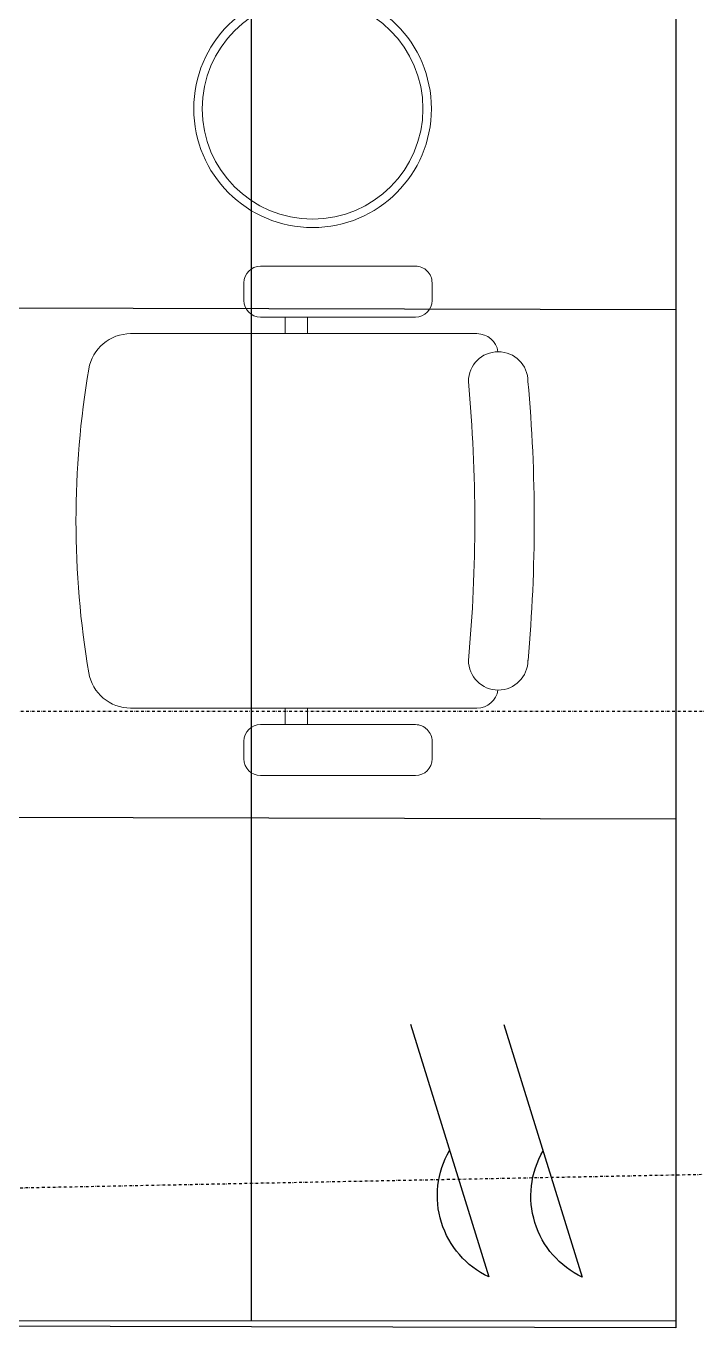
# Model space of a CAD drawing. Extents: x -560814 to 57327, y -29287 to 19916.
# Drawn here: x 32210 to 33001, y -12838 to -11304 of the extents above; entities that cross this region are included whole.
import ezdxf

# ---------------------------------------------------------------- set-up
doc = ezdxf.new("R2010")
doc.units = 0
doc.header["$LTSCALE"] = 0.25
doc.linetypes.add('DASHDOT', pattern=[25.4, 12.7, -6.35, 0, -6.35])
for name, color, linetype in [('0 @ 50', 7, 'Continuous'), ('01-First Floor$0$FALSE CEILING', 251, 'Continuous'), ('01-First Floor$0$X-WHITE glass', 255, 'Continuous'), ('T-WIRE', 140, 'Continuous')]:
    doc.layers.add(name, color=color, linetype=linetype)
for name, color, linetype, lineweight in [('01-First Floor$0$LOADING', 253, 'Continuous', 5), ('01-First Floor$0$NEW Wall', 166, 'Continuous', 5), ('01-First Floor$0$Walls', 251, 'Continuous', 5), ('E-LITE-CLNG-CNDT', 6, 'DASHDOT', 35), ('T-DATA-CLNG-COND', 51, 'DASHDOT', 25)]:
    doc.layers.add(name, color=color, linetype=linetype, lineweight=lineweight)

# ---------------------------------------------------------------- blocks, each defined once
blk = doc.blocks.new('01-First Floor$0$WM00001-P')
at = {"layer": '01-First Floor$0$LOADING'}
for radius in [0.14, 0.13]:
    blk.add_circle((0, 0), radius, dxfattribs=at)
blk = doc.blocks.new('*X241')
at = {"color": 0}
for p, q in [((5, 3), (5, 3)), ((5, 3), (5, 3)), ((5, 3), (5, 3)), ((5, 3), (5, 3)), ((5, 3), (5, 3)), ((5, 3), (5, 3)), ((5, 3), (5, 3)), ((5, 3), (5, 3)), ((5, 3), (5, 3)), ((5, 3), (5, 3)), ((5, 3), (5, 3)), ((5, 3), (5, 3)), ((5, 3), (5, 3)), ((5, 3), (5, 3)), ((5, 3), (5, 3)), ((5, 3), (5, 3)), ((5, 3), (5, 3)), ((5, 3), (5, 3)), ((5, 3), (5, 3)), ((5, 3), (5, 3)), ((5, 3), (5, 3)), ((5, 3), (5, 3)), ((5, 3), (5, 3)), ((5, 3), (5, 3)), ((5, 3), (5, 3)), ((5, 3), (5, 3)), ((5, 3), (5, 3)), ((5, 3), (5, 3)), ((5, 3), (5, 3)), ((5, 3), (5, 3)), ((5, 3), (5, 3)), ((5, 3), (5, 3)), ((5, 3), (5, 3)), ((5, 3), (5, 3)), ((5, 3), (5, 3)), ((5, 3), (5, 3)), ((5, 3), (5, 3)), ((5, 3), (5, 3)), ((5, 3), (5, 3)), ((5, 3), (5, 3)), ((5, 3), (5, 3)), ((5, 3), (5, 3)), ((5, 3), (5, 3)), ((5, 3), (5, 3)), ((5, 3), (5, 3)), ((5, 3), (5, 3)), ((5, 3), (5, 3)), ((5, 3), (5, 3)), ((5, 3), (5, 3)), ((5, 3), (5, 3)), ((5, 3), (5, 3)), ((5, 3), (5, 3)), ((5, 3), (5, 3)), ((5, 3), (5, 3)), ((5, 3), (5, 3)), ((5, 3), (5, 3)), ((5, 3), (5, 3)), ((5, 3), (5, 3)), ((5, 3), (5, 3)), ((5, 3), (5, 3)), ((5, 3), (5, 3)), ((5, 3), (5, 3)), ((5, 3), (5, 3)), ((5, 3), (5, 3)), ((5, 3), (5, 3)), ((5, 3), (5, 3)), ((6, 3), (5, 3)), ((5, 3), (5, 3)), ((6, 3), (5, 3)), ((5, 3), (5, 3)), ((6, 3), (5, 3)), ((5, 3), (5, 3)), ((6, 3), (5, 3)), ((5, 3), (5, 3)), ((5, 3), (5, 3)), ((5, 3), (5, 3)), ((5, 3), (5, 3)), ((5, 3), (5, 3)), ((5, 3), (5, 3)), ((5, 3), (5, 3)), ((5, 3), (5, 3)), ((5, 3), (5, 3)), ((5, 3), (5, 3)), ((5, 3), (5, 3)), ((5, 3), (5, 3)), ((5, 3), (5, 3)), ((5, 3), (5, 3)), ((5, 3), (5, 3)), ((5, 3), (5, 3)), ((5, 3), (5, 3)), ((5, 3), (5, 3)), ((5, 3), (5, 3)), ((5, 3), (5, 3)), ((5, 3), (5, 3)), ((5, 3), (5, 3)), ((5, 3), (5, 3)), ((6, 3), (6, 3)), ((6, 3), (6, 3)), ((6, 3), (6, 3)), ((6, 3), (6, 3)), ((6, 3), (6, 3)), ((6, 3), (6, 3)), ((6, 3), (6, 3)), ((6, 3), (6, 3)), ((6, 3), (6, 3)), ((6, 3), (6, 3)), ((6, 3), (6, 3)), ((6, 3), (6, 3)), ((6, 3), (6, 3)), ((6, 3), (6, 3)), ((6, 3), (6, 3)), ((6, 3), (6, 3)), ((6, 3), (6, 3)), ((6, 3), (6, 3)), ((6, 3), (6, 3)), ((6, 3), (6, 3)), ((6, 3), (6, 3)), ((6, 3), (6, 3)), ((6, 3), (6, 3)), ((6, 3), (6, 3)), ((6, 3), (6, 3)), ((6, 3), (6, 3)), ((6, 3), (6, 3)), ((6, 3), (6, 3)), ((6, 3), (6, 3)), ((6, 3), (6, 3)), ((6, 3), (6, 3)), ((6, 3), (6, 3)), ((6, 3), (6, 3)), ((6, 3), (6, 3)), ((6, 3), (6, 3)), ((6, 3), (6, 3)), ((6, 3), (6, 3)), ((6, 3), (6, 3)), ((6, 3), (6, 3)), ((6, 3), (6, 3)), ((6, 3), (6, 3)), ((6, 3), (6, 3)), ((6, 3), (6, 3)), ((6, 3), (6, 3)), ((6, 3), (6, 3)), ((6, 3), (6, 3)), ((6, 3), (6, 3)), ((6, 3), (6, 3)), ((6, 3), (6, 3)), ((6, 3), (6, 3)), ((6, 3), (6, 3)), ((6, 3), (6, 3)), ((6, 3), (6, 3)), ((6, 3), (6, 3)), ((6, 3), (6, 3)), ((6, 3), (6, 3)), ((6, 3), (6, 3)), ((6, 3), (6, 3)), ((6, 3), (6, 3)), ((6, 3), (6, 3)), ((6, 3), (6, 3)), ((6, 3), (6, 3)), ((6, 3), (6, 3)), ((6, 3), (6, 3)), ((6, 3), (6, 3)), ((6, 3), (6, 3)), ((6, 3), (6, 3)), ((6, 3), (6, 3)), ((6, 3), (6, 3)), ((6, 3), (6, 3)), ((6, 3), (6, 3)), ((6, 3), (6, 3)), ((6, 3), (6, 3)), ((6, 3), (6, 3)), ((6, 3), (6, 3)), ((6, 3), (6, 3)), ((6, 3), (6, 3)), ((6, 3), (6, 3)), ((6, 3), (6, 3)), ((6, 3), (6, 3)), ((6, 3), (6, 3)), ((6, 3), (6, 3)), ((6, 3), (6, 3)), ((6, 3), (6, 3)), ((6, 3), (6, 3)), ((6, 3), (6, 3)), ((6, 3), (6, 3)), ((6, 3), (6, 3)), ((6, 3), (6, 3)), ((6, 3), (6, 3)), ((6, 3), (6, 3)), ((6, 3), (6, 3)), ((6, 3), (6, 3)), ((6, 3), (6, 3)), ((6, 3), (6, 3)), ((6, 3), (6, 3)), ((6, 3), (6, 3)), ((6, 3), (6, 3)), ((6, 3), (6, 3)), ((6, 3), (6, 3)), ((6, 3), (6, 3)), ((6, 3), (6, 3)), ((6, 3), (6, 3)), ((6, 3), (6, 3)), ((6, 3), (6, 3)), ((6, 3), (6, 3)), ((6, 3), (6, 3)), ((6, 3), (6, 3)), ((6, 3), (6, 3)), ((6, 3), (6, 3)), ((6, 3), (6, 3)), ((6, 3), (6, 3)), ((6, 3), (6, 3)), ((6, 3), (6, 3)), ((6, 3), (6, 3)), ((6, 3), (6, 3)), ((6, 3), (6, 3)), ((6, 3), (6, 3)), ((6, 3), (6, 3)), ((6, 3), (6, 3)), ((6, 3), (6, 3)), ((6, 3), (6, 3)), ((6, 3), (6, 3)), ((6, 3), (6, 3)), ((6, 3), (6, 3)), ((6, 3), (6, 3)), ((6, 3), (6, 3)), ((6, 3), (6, 3)), ((6, 3), (6, 3)), ((6, 3), (6, 3)), ((6, 3), (6, 3)), ((6, 3), (6, 3)), ((6, 3), (6, 3)), ((6, 3), (6, 3)), ((6, 3), (6, 3)), ((6, 3), (6, 3)), ((6, 3), (6, 3)), ((6, 3), (6, 3)), ((6, 3), (6, 3)), ((6, 3), (6, 3)), ((6, 3), (6, 3)), ((6, 3), (6, 3)), ((6, 3), (6, 3)), ((6, 3), (6, 3)), ((6, 3), (6, 3)), ((6, 3), (6, 3)), ((6, 3), (6, 3)), ((6, 3), (6, 3)), ((6, 3), (6, 3)), ((6, 3), (6, 3)), ((6, 3), (6, 3)), ((6, 3), (6, 3)), ((6, 3), (6, 3)), ((6, 3), (6, 3)), ((6, 3), (6, 3)), ((6, 3), (6, 3)), ((6, 3), (6, 3)), ((6, 3), (6, 3)), ((6, 3), (6, 3)), ((6, 3), (6, 3)), ((6, 3), (6, 3)), ((6, 3), (6, 3)), ((6, 3), (6, 3)), ((6, 3), (6, 3)), ((6, 3), (6, 3)), ((6, 3), (6, 3)), ((6, 3), (6, 3)), ((6, 3), (6, 3)), ((6, 3), (6, 3)), ((6, 3), (6, 3)), ((6, 3), (6, 3)), ((6, 3), (6, 3)), ((6, 3), (6, 3)), ((6, 3), (6, 3)), ((6, 3), (6, 3)), ((6, 3), (6, 3)), ((6, 3), (6, 3)), ((6, 3), (6, 3)), ((6, 3), (6, 3)), ((6, 3), (6, 3)), ((6, 3), (6, 3)), ((6, 3), (6, 3)), ((6, 3), (6, 3)), ((6, 3), (6, 3)), ((6, 3), (6, 3)), ((6, 3), (6, 3)), ((6, 3), (6, 3)), ((6, 3), (6, 3)), ((6, 3), (6, 3)), ((6, 3), (6, 3)), ((6, 3), (6, 3)), ((6, 3), (6, 3)), ((6, 3), (6, 3)), ((6, 3), (6, 3)), ((6, 3), (6, 3)), ((6, 3), (6, 3)), ((6, 3), (6, 3)), ((6, 3), (6, 3)), ((6, 3), (6, 3)), ((6, 3), (6, 3)), ((6, 3), (6, 3)), ((6, 3), (6, 3)), ((6, 3), (6, 3)), ((6, 3), (6, 3)), ((6, 3), (5, 3)), ((6, 3), (5, 3)), ((6, 3), (5, 3)), ((6, 3), (5, 3)), ((6, 3), (5, 3)), ((6, 3), (6, 3)), ((6, 3), (6, 3)), ((6, 3), (6, 3)), ((6, 3), (6, 3)), ((6, 3), (6, 3)), ((6, 3), (6, 3)), ((6, 3), (6, 3)), ((6, 3), (6, 3)), ((6, 3), (6, 3)), ((6, 3), (6, 3)), ((6, 3), (6, 3)), ((6, 3), (6, 3)), ((6, 3), (6, 3)), ((6, 3), (6, 3)), ((6, 3), (6, 3)), ((6, 3), (6, 3)), ((6, 3), (6, 3)), ((6, 3), (6, 3)), ((6, 3), (6, 3)), ((6, 3), (6, 3)), ((6, 3), (6, 3)), ((6, 3), (6, 3)), ((6, 3), (6, 3)), ((6, 3), (6, 3)), ((6, 3), (6, 3)), ((6, 3), (6, 3)), ((6, 3), (6, 3)), ((6, 3), (6, 3)), ((6, 3), (6, 3)), ((6, 3), (6, 3)), ((6, 3), (6, 3)), ((6, 3), (6, 3)), ((6, 3), (6, 3)), ((6, 3), (6, 3)), ((6, 3), (6, 3)), ((6, 3), (6, 3)), ((6, 3), (6, 3)), ((6, 3), (6, 3)), ((6, 3), (6, 3)), ((6, 3), (6, 3)), ((6, 3), (6, 3)), ((6, 3), (6, 3)), ((6, 3), (6, 3)), ((6, 3), (6, 3)), ((6, 3), (6, 3)), ((6, 3), (6, 3)), ((6, 3), (6, 3)), ((6, 3), (6, 3)), ((6, 3), (6, 3)), ((6, 3), (6, 3)), ((6, 3), (6, 3)), ((6, 3), (6, 3)), ((6, 3), (6, 3)), ((6, 3), (6, 3)), ((6, 3), (6, 3)), ((6, 3), (6, 3)), ((6, 3), (6, 3)), ((6, 3), (6, 3)), ((6, 3), (6, 3)), ((6, 3), (6, 3)), ((6, 3), (6, 3)), ((6, 3), (6, 3)), ((6, 3), (6, 3)), ((6, 3), (6, 3)), ((6, 3), (6, 3)), ((6, 3), (6, 3)), ((6, 3), (6, 3)), ((6, 3), (6, 3)), ((6, 3), (6, 3)), ((6, 3), (6, 3)), ((6, 3), (6, 3)), ((6, 3), (6, 3)), ((6, 3), (6, 3)), ((6, 3), (6, 3)), ((6, 3), (6, 3)), ((6, 3), (6, 3)), ((6, 3), (6, 3)), ((6, 3), (6, 3)), ((6, 3), (6, 3)), ((6, 3), (6, 3)), ((6, 3), (6, 3)), ((6, 3), (6, 3)), ((6, 3), (6, 3)), ((6, 3), (6, 3)), ((6, 3), (6, 3)), ((6, 3), (6, 3)), ((6, 3), (6, 3)), ((6, 3), (6, 3)), ((6, 3), (6, 3)), ((6, 3), (6, 3)), ((6, 3), (6, 3)), ((6, 3), (6, 3)), ((6, 3), (6, 3)), ((6, 3), (6, 3)), ((6, 3), (6, 3)), ((6, 3), (6, 3)), ((6, 3), (6, 3)), ((6, 3), (6, 3)), ((6, 3), (6, 3)), ((6, 3), (6, 3)), ((6, 3), (6, 3)), ((6, 3), (6, 3)), ((6, 3), (6, 3)), ((6, 3), (6, 3)), ((6, 3), (6, 3)), ((6, 3), (6, 3)), ((6, 3), (6, 3)), ((6, 3), (6, 3)), ((6, 3), (6, 3)), ((6, 3), (6, 3)), ((6, 3), (6, 3)), ((6, 3), (6, 3)), ((6, 3), (6, 3)), ((6, 3), (6, 3)), ((6, 3), (6, 3)), ((6, 3), (6, 3)), ((6, 3), (6, 3)), ((6, 3), (6, 3)), ((6, 3), (6, 3)), ((6, 3), (6, 3)), ((6, 3), (6, 3)), ((6, 3), (6, 3)), ((6, 3), (6, 3)), ((6, 3), (6, 3)), ((6, 3), (6, 3)), ((6, 3), (6, 3)), ((6, 3), (6, 3)), ((6, 3), (6, 3)), ((6, 3), (6, 3)), ((6, 3), (6, 3)), ((6, 3), (6, 3)), ((6, 3), (6, 3)), ((6, 3), (6, 3)), ((6, 3), (6, 3)), ((6, 3), (6, 3)), ((6, 3), (6, 3)), ((6, 3), (6, 3)), ((6, 3), (6, 3)), ((6, 3), (6, 3)), ((6, 3), (6, 3)), ((6, 3), (6, 3)), ((6, 3), (6, 3)), ((6, 3), (6, 3)), ((6, 3), (6, 3)), ((6, 3), (6, 3)), ((6, 3), (6, 3)), ((6, 3), (6, 3)), ((6, 3), (6, 3)), ((6, 3), (6, 3)), ((6, 3), (6, 3)), ((6, 3), (6, 3)), ((6, 3), (6, 3)), ((6, 3), (6, 3)), ((6, 3), (6, 3)), ((6, 3), (6, 3)), ((6, 3), (6, 3)), ((6, 3), (6, 3)), ((6, 3), (6, 3)), ((6, 3), (6, 3)), ((6, 3), (6, 3)), ((6, 3), (6, 3)), ((6, 3), (6, 3)), ((6, 3), (6, 3)), ((6, 3), (6, 3)), ((6, 3), (6, 3)), ((6, 3), (6, 3)), ((6, 3), (6, 3)), ((6, 3), (6, 3)), ((6, 3), (6, 3)), ((6, 3), (6, 3)), ((6, 3), (6, 3)), ((6, 3), (6, 3)), ((6, 3), (6, 3)), ((6, 3), (6, 3)), ((6, 3), (6, 3)), ((6, 3), (6, 3)), ((6, 3), (6, 3)), ((6, 3), (6, 3)), ((6, 3), (6, 3)), ((6, 3), (6, 3)), ((6, 3), (6, 3)), ((6, 3), (6, 3)), ((6, 3), (6, 3)), ((6, 3), (6, 3)), ((6, 3), (6, 3)), ((6, 3), (6, 3)), ((6, 3), (6, 3)), ((6, 3), (6, 3)), ((6, 3), (6, 3)), ((6, 3), (6, 3)), ((6, 3), (6, 3)), ((6, 3), (6, 3)), ((6, 3), (6, 3)), ((6, 3), (6, 3)), ((6, 3), (6, 3)), ((6, 3), (6, 3)), ((6, 3), (6, 3)), ((6, 3), (6, 3)), ((6, 3), (6, 3)), ((6, 3), (6, 3)), ((6, 3), (6, 3)), ((6, 3), (6, 3)), ((6, 3), (6, 3)), ((6, 3), (6, 3)), ((6, 3), (6, 3)), ((6, 3), (6, 3)), ((6, 3), (6, 3)), ((6, 3), (6, 3)), ((6, 3), (6, 3)), ((6, 3), (6, 3)), ((6, 3), (6, 3)), ((6, 3), (6, 3)), ((6, 3), (6, 3)), ((6, 3), (6, 3)), ((6, 3), (6, 3)), ((6, 3), (6, 3)), ((6, 3), (6, 3)), ((6, 3), (6, 3)), ((6, 3), (6, 3)), ((6, 3), (6, 3)), ((6, 3), (6, 3)), ((6, 3), (6, 3)), ((6, 3), (6, 3)), ((6, 3), (6, 3)), ((6, 3), (6, 3)), ((6, 3), (6, 3)), ((6, 3), (6, 3)), ((6, 3), (6, 3)), ((6, 3), (6, 3)), ((6, 3), (6, 3)), ((6, 3), (6, 3)), ((6, 3), (6, 3)), ((6, 3), (6, 3)), ((6, 3), (6, 3)), ((6, 3), (6, 3)), ((6, 3), (6, 3)), ((6, 3), (6, 3)), ((6, 3), (6, 3)), ((6, 3), (6, 3)), ((6, 3), (6, 3)), ((6, 3), (6, 3)), ((6, 3), (6, 3)), ((6, 3), (6, 3)), ((6, 3), (6, 3)), ((6, 3), (6, 3)), ((6, 3), (6, 3)), ((6, 3), (6, 3)), ((6, 3), (6, 3)), ((6, 3), (6, 3)), ((6, 3), (6, 3)), ((6, 3), (6, 3)), ((6, 3), (6, 3)), ((6, 3), (6, 3)), ((6, 3), (6, 3)), ((6, 3), (6, 3)), ((6, 3), (6, 3)), ((6, 3), (6, 3)), ((6, 3), (6, 3)), ((6, 3), (6, 3)), ((6, 3), (6, 3)), ((6, 3), (6, 3)), ((6, 3), (6, 3)), ((6, 3), (6, 3)), ((6, 3), (6, 3)), ((6, 3), (6, 3)), ((6, 3), (6, 3)), ((6, 3), (6, 3)), ((6, 3), (6, 3)), ((6, 3), (6, 3)), ((6, 3), (6, 3)), ((6, 3), (6, 3)), ((6, 3), (6, 3)), ((6, 3), (6, 3)), ((6, 3), (6, 3)), ((6, 3), (6, 3)), ((6, 3), (6, 3)), ((6, 3), (6, 3)), ((6, 3), (6, 3)), ((6, 3), (6, 3)), ((6, 3), (6, 3)), ((6, 3), (6, 3)), ((6, 3), (6, 3)), ((6, 3), (6, 3)), ((6, 3), (6, 3)), ((6, 3), (6, 3)), ((6, 3), (6, 3)), ((6, 3), (6, 3)), ((6, 3), (6, 3)), ((6, 3), (6, 3)), ((6, 3), (6, 3)), ((6, 3), (6, 3)), ((6, 3), (6, 3)), ((6, 3), (6, 3)), ((6, 3), (6, 3)), ((6, 3), (6, 3)), ((6, 3), (6, 3)), ((6, 3), (6, 3)), ((6, 3), (6, 3)), ((6, 3), (6, 3)), ((6, 3), (6, 3)), ((6, 3), (6, 3)), ((6, 3), (6, 3)), ((6, 3), (6, 3)), ((6, 3), (6, 3)), ((6, 3), (6, 3)), ((6, 3), (6, 3)), ((6, 3), (6, 3)), ((6, 3), (6, 3)), ((6, 3), (6, 3)), ((6, 3), (6, 3)), ((6, 3), (6, 3)), ((6, 3), (6, 3)), ((6, 3), (6, 3)), ((6, 3), (6, 3)), ((6, 3), (6, 3)), ((6, 3), (6, 3)), ((6, 3), (6, 3))]:
    blk.add_line(p, q, dxfattribs=at)
blk = doc.blocks.new('*X242')
at = {"color": 0}
for p, q in [((13, 1), (13, 1)), ((13, 1), (13, 1)), ((13, 1), (13, 1)), ((13, 1), (13, 1)), ((13, 1), (13, 1)), ((13, 1), (13, 1)), ((13, 1), (13, 1)), ((13, 1), (13, 1)), ((13, 1), (13, 1)), ((13, 1), (13, 1)), ((13, 1), (13, 1)), ((13, 1), (13, 1)), ((13, 1), (13, 1)), ((13, 1), (13, 1)), ((13, 1), (13, 1)), ((13, 1), (14, 1)), ((13, 1), (14, 1)), ((13, 1), (14, 1)), ((13, 1), (13, 1)), ((13, 1), (13, 1)), ((13, 1), (13, 1)), ((13, 1), (13, 1)), ((13, 1), (13, 1)), ((13, 1), (13, 1)), ((13, 1), (13, 1)), ((13, 1), (13, 1)), ((13, 1), (13, 1)), ((13, 1), (13, 1)), ((13, 1), (13, 1)), ((13, 1), (13, 1)), ((13, 1), (13, 1)), ((13, 1), (13, 1)), ((13, 1), (13, 1)), ((13, 1), (13, 1)), ((13, 1), (13, 1)), ((13, 1), (13, 1)), ((13, 1), (13, 1)), ((13, 1), (13, 1)), ((13, 1), (13, 1)), ((13, 1), (13, 1)), ((13, 1), (13, 1)), ((13, 1), (13, 1)), ((13, 1), (13, 1)), ((13, 1), (13, 1)), ((13, 1), (13, 1)), ((13, 1), (13, 1)), ((13, 1), (13, 1)), ((13, 1), (13, 1)), ((13, 1), (13, 1)), ((13, 1), (13, 1)), ((13, 1), (13, 1)), ((13, 1), (13, 1)), ((13, 1), (13, 1)), ((13, 1), (13, 1)), ((13, 1), (13, 1)), ((13, 1), (13, 1)), ((13, 1), (13, 1)), ((13, 1), (13, 1)), ((13, 1), (13, 1)), ((13, 1), (13, 1)), ((13, 1), (13, 1)), ((13, 1), (13, 1)), ((13, 1), (13, 1)), ((13, 1), (13, 1)), ((13, 1), (13, 1)), ((13, 1), (13, 1)), ((13, 1), (13, 1)), ((13, 1), (13, 1)), ((13, 1), (13, 1)), ((13, 1), (13, 1)), ((13, 1), (13, 1)), ((13, 1), (13, 1)), ((13, 1), (13, 1)), ((13, 1), (13, 1)), ((13, 1), (13, 1)), ((13, 1), (13, 1)), ((13, 1), (13, 1)), ((13, 1), (13, 1)), ((13, 1), (13, 1)), ((13, 1), (13, 1)), ((13, 1), (13, 1)), ((13, 1), (13, 1)), ((13, 1), (13, 1)), ((13, 1), (13, 1)), ((13, 1), (13, 1)), ((13, 1), (13, 1)), ((13, 1), (13, 1)), ((13, 1), (13, 1)), ((13, 1), (13, 1)), ((13, 1), (13, 1)), ((13, 1), (13, 1)), ((13, 1), (13, 1)), ((13, 1), (13, 1)), ((13, 1), (13, 1)), ((13, 1), (13, 1)), ((13, 1), (13, 1)), ((13, 1), (13, 1)), ((13, 1), (13, 1)), ((13, 1), (13, 1)), ((13, 1), (13, 1)), ((13, 1), (13, 1)), ((13, 1), (13, 1)), ((13, 1), (13, 1)), ((13, 1), (13, 1)), ((13, 1), (13, 1)), ((13, 1), (13, 1)), ((13, 1), (13, 1)), ((13, 1), (13, 1)), ((13, 1), (13, 1)), ((13, 1), (13, 1)), ((13, 1), (13, 1)), ((13, 1), (13, 1)), ((13, 1), (13, 1)), ((13, 1), (13, 1)), ((13, 1), (13, 1)), ((13, 1), (13, 1)), ((13, 1), (13, 1)), ((13, 1), (13, 1)), ((13, 1), (13, 1)), ((13, 1), (13, 1)), ((13, 1), (13, 1)), ((13, 1), (13, 1)), ((13, 1), (13, 1)), ((13, 1), (14, 1)), ((13, 0), (13, 0)), ((13, 0), (13, 0)), ((13, 0), (13, 0)), ((13, 0), (13, 0)), ((13, 0), (13, 0)), ((13, 0), (13, 0)), ((13, 0), (13, 0)), ((13, 0), (13, 0)), ((13, 0), (13, 0)), ((13, 0), (13, 0)), ((13, 0), (13, 0)), ((13, 0), (13, 0)), ((13, 0), (13, 0)), ((13, 0), (13, 0)), ((13, 0), (13, 0)), ((13, 0), (13, 0)), ((13, 0), (13, 0)), ((13, 0), (13, 0)), ((13, 0), (13, 0)), ((13, 0), (13, 0)), ((13, 0), (13, 0)), ((13, 0), (13, 0)), ((13, 0), (13, 0)), ((13, 0), (13, 0)), ((13, 0), (13, 0)), ((13, 0), (13, 0)), ((13, 0), (13, 0)), ((13, 0), (13, 0)), ((13, 0), (13, 0)), ((13, 0), (13, 0)), ((13, 0), (13, 0)), ((13, 0), (13, 0)), ((13, 0), (13, 0)), ((13, 0), (13, 0)), ((13, 0), (13, 0)), ((13, 0), (13, 0)), ((13, 0), (13, 0)), ((13, 0), (13, 0)), ((13, 0), (13, 0)), ((13, 0), (13, 0)), ((13, 0), (13, 0)), ((13, 0), (13, 0)), ((13, 0), (13, 0)), ((13, 0), (13, 0)), ((13, 0), (13, 0)), ((13, 0), (13, 0)), ((13, 0), (13, 0)), ((13, 0), (13, 0)), ((13, 0), (14, 0)), ((13, 0), (14, 0)), ((13, 0), (13, 0)), ((13, 0), (14, 0)), ((14, 1), (14, 1)), ((14, 1), (14, 1)), ((14, 1), (14, 1)), ((14, 1), (14, 1)), ((14, 1), (14, 1)), ((14, 1), (14, 1)), ((14, 1), (14, 1)), ((14, 1), (14, 1)), ((14, 1), (14, 1)), ((14, 1), (14, 1)), ((14, 1), (14, 1)), ((14, 1), (14, 1)), ((14, 1), (14, 1)), ((14, 1), (14, 1)), ((14, 1), (14, 1)), ((14, 1), (14, 1)), ((14, 1), (14, 1)), ((14, 1), (14, 1)), ((14, 1), (14, 1)), ((14, 1), (14, 1)), ((14, 1), (14, 1)), ((14, 1), (14, 1)), ((14, 1), (14, 1)), ((14, 1), (14, 1)), ((14, 1), (14, 1)), ((14, 1), (14, 1)), ((14, 1), (14, 1)), ((14, 1), (14, 1)), ((14, 1), (14, 1)), ((14, 1), (14, 1)), ((14, 1), (14, 1)), ((14, 1), (14, 1)), ((14, 1), (14, 1)), ((14, 1), (14, 1)), ((14, 1), (14, 1)), ((14, 1), (14, 1)), ((14, 1), (14, 1)), ((14, 1), (14, 1)), ((14, 1), (14, 1)), ((14, 1), (14, 1)), ((14, 1), (14, 1)), ((14, 1), (14, 1)), ((14, 1), (14, 1)), ((14, 1), (14, 1)), ((14, 1), (14, 1)), ((14, 1), (14, 1)), ((14, 1), (14, 1)), ((14, 1), (14, 1)), ((14, 1), (14, 1)), ((14, 1), (14, 1)), ((14, 1), (14, 1)), ((14, 1), (14, 1)), ((14, 1), (14, 1)), ((14, 1), (14, 1)), ((14, 1), (14, 1)), ((14, 1), (14, 1)), ((14, 1), (14, 1)), ((14, 1), (14, 1)), ((14, 1), (14, 1)), ((14, 1), (14, 1)), ((14, 1), (14, 1)), ((14, 1), (14, 1)), ((14, 1), (14, 1)), ((14, 1), (14, 1)), ((14, 1), (14, 1)), ((14, 1), (14, 1)), ((14, 1), (14, 1)), ((14, 1), (14, 1)), ((14, 1), (14, 1)), ((14, 1), (14, 1)), ((14, 1), (14, 1)), ((14, 1), (14, 1)), ((14, 1), (14, 1)), ((14, 1), (14, 1)), ((14, 1), (14, 1)), ((14, 1), (14, 1)), ((14, 1), (14, 1)), ((14, 1), (14, 1)), ((14, 1), (14, 1)), ((14, 1), (14, 1)), ((14, 1), (14, 1)), ((14, 1), (14, 1)), ((14, 1), (14, 1)), ((14, 1), (14, 1)), ((14, 1), (14, 1)), ((14, 1), (14, 1)), ((14, 1), (14, 1)), ((14, 1), (14, 1)), ((14, 1), (14, 1)), ((14, 1), (14, 1)), ((14, 1), (14, 1)), ((14, 1), (14, 1)), ((14, 1), (14, 1)), ((14, 1), (14, 1)), ((14, 0), (14, 0)), ((14, 0), (14, 0)), ((14, 0), (14, 0)), ((14, 0), (14, 0)), ((14, 0), (14, 0)), ((14, 0), (14, 0)), ((14, 0), (14, 0)), ((14, 0), (14, 0)), ((14, 0), (14, 0)), ((14, 0), (14, 0)), ((14, 0), (14, 0)), ((14, 0), (14, 0)), ((14, 0), (14, 0)), ((14, 0), (14, 0)), ((14, 0), (14, 0)), ((14, 0), (14, 0)), ((14, 0), (14, 0)), ((14, 0), (14, 0)), ((14, 0), (14, 0)), ((14, 0), (14, 0)), ((14, 0), (14, 0)), ((14, 0), (14, 0)), ((14, 0), (14, 0)), ((14, 0), (14, 0)), ((14, 0), (14, 0)), ((14, 0), (14, 0)), ((14, 0), (14, 0)), ((14, 0), (14, 0)), ((14, 0), (14, 0)), ((14, 0), (14, 0)), ((14, 0), (14, 0)), ((14, 0), (14, 0)), ((14, 0), (14, 0)), ((14, 0), (14, 0)), ((14, 0), (14, 0)), ((14, 0), (14, 0)), ((14, 0), (14, 0)), ((14, 0), (14, 0)), ((14, 0), (14, 0)), ((14, 0), (14, 0)), ((14, 0), (14, 0)), ((14, 0), (14, 0)), ((14, 0), (14, 0)), ((14, 0), (14, 0)), ((14, 0), (14, 0)), ((14, 0), (14, 0)), ((14, 0), (14, 0)), ((14, 0), (14, 0)), ((13, 0), (13, 0)), ((13, 0), (14, 0)), ((13, 0), (13, 0)), ((13, 0), (14, 0)), ((13, 0), (13, 0)), ((13, 0), (14, 0)), ((13, 0), (13, 0)), ((13, 0), (13, 0)), ((13, 0), (13, 0)), ((13, 0), (13, 0)), ((13, 0), (14, 0)), ((13, 0), (13, 0)), ((13, 0), (14, 0)), ((13, 0), (13, 0)), ((13, 0), (14, 0)), ((13, 0), (13, 0)), ((13, 0), (14, 0)), ((13, 0), (13, 0)), ((13, 0), (14, 0)), ((13, 0), (13, 0)), ((13, 0), (14, 0)), ((13, 0), (13, 0)), ((13, 0), (14, 0)), ((13, 0), (13, 0)), ((13, 0), (13, 0)), ((13, 0), (13, 0)), ((13, 0), (14, 0)), ((13, 0), (13, 0)), ((13, 0), (14, 0)), ((13, 0), (13, 0)), ((13, 0), (14, 0)), ((13, 0), (13, 0)), ((13, 0), (14, 0)), ((13, 0), (13, 0)), ((13, 0), (13, 0)), ((13, 0), (13, 0)), ((13, 0), (13, 0)), ((13, 0), (13, 0)), ((13, 0), (13, 0)), ((13, 0), (13, 0)), ((13, 0), (13, 0)), ((13, 0), (13, 0)), ((13, 0), (13, 0)), ((13, 0), (13, 0)), ((13, 0), (13, 0)), ((13, 0), (13, 0)), ((13, 0), (13, 0)), ((13, 0), (13, 0)), ((13, 0), (13, 0)), ((13, 0), (13, 0)), ((13, 0), (13, 0)), ((13, 0), (13, 0)), ((13, 0), (13, 0)), ((13, 0), (13, 0)), ((13, 0), (13, 0)), ((13, 0), (13, 0)), ((13, 0), (13, 0)), ((13, 0), (13, 0)), ((13, 0), (13, 0)), ((13, 0), (13, 0)), ((13, 0), (13, 0)), ((13, 0), (13, 0)), ((13, 0), (13, 0)), ((13, 0), (13, 0)), ((13, -1), (13, -1)), ((13, -1), (13, -1)), ((13, -1), (13, -1)), ((13, -1), (13, -1)), ((13, -1), (13, -1)), ((13, -1), (14, -1)), ((13, -1), (13, -1)), ((14, 0), (14, 0)), ((14, 0), (14, 0)), ((14, 0), (14, 0)), ((14, 0), (14, 0)), ((14, 0), (14, 0)), ((14, 0), (14, 0)), ((14, 0), (14, 0)), ((14, 0), (14, 0)), ((14, 0), (14, 0)), ((14, 0), (14, 0)), ((14, 0), (14, 0)), ((14, 0), (14, 0)), ((14, 0), (14, 0)), ((14, 0), (14, 0)), ((14, 0), (14, 0)), ((13, 0), (14, 0)), ((14, 0), (14, 0)), ((14, 0), (14, 0)), ((14, 0), (14, 0)), ((14, 0), (14, 0)), ((14, 0), (14, 0)), ((14, 0), (14, 0)), ((14, 0), (14, 0)), ((14, 0), (14, 0)), ((14, 0), (14, 0)), ((14, 0), (14, 0)), ((14, 0), (14, 0)), ((14, 0), (14, 0)), ((14, 0), (14, 0)), ((14, 0), (14, 0)), ((14, 0), (14, 0)), ((14, 0), (14, 0)), ((14, 0), (14, 0)), ((14, 0), (14, 0)), ((14, 0), (14, 0)), ((14, 0), (14, 0)), ((14, 0), (14, 0)), ((14, 0), (14, 0)), ((14, 0), (14, 0)), ((14, 0), (14, 0)), ((14, 0), (14, 0)), ((14, 0), (14, 0)), ((14, 0), (14, 0)), ((14, 0), (14, 0)), ((14, 0), (14, 0)), ((14, 0), (14, 0)), ((14, 0), (14, 0)), ((14, 0), (14, 0)), ((14, 0), (14, 0)), ((14, 0), (14, 0)), ((14, -1), (14, -1)), ((14, -1), (14, -1)), ((14, -1), (14, -1)), ((14, -1), (14, -1)), ((14, -1), (14, -1))]:
    blk.add_line(p, q, dxfattribs=at)
blk = doc.blocks.new('01-First Floor$0$GF21018-P')
at = {"color": 0}
for p, q in [((-0.2207, 0.4756), (-0.2207, 0.0675)), ((0.2205, 0.4756), (0.2205, 0.0675)), ((-0.2806, 0.3422), (-0.2598, 0.3422)), ((0.2596, 0.3422), (0.2804, 0.3422)), ((-0.3002, 0.3226), (-0.3002, 0.14)), ((-0.2402, 0.3226), (-0.2402, 0.14)), ((0.24, 0.3226), (0.24, 0.14)), ((0.3, 0.3226), (0.3, 0.14)), ((-0.2402, 0.2937), (-0.2207, 0.2937)), ((0.2205, 0.2937), (0.24, 0.2937)), ((-0.2402, 0.2671), (-0.2207, 0.2671)), ((0.2205, 0.2671), (0.24, 0.2671)), ((-0.2806, 0.1204), (-0.2598, 0.1204)), ((0.2596, 0.1204), (0.2804, 0.1204))]:
    blk.add_line(p, q, dxfattribs=at)
for points in [[(0.24, 0.2937), (0.24, 0.2937), (0.24, 0.2937), (0.24, 0.2937), (0.24, 0.2937), (0.24, 0.2937), (0.24, 0.2937), (0.24, 0.2937), (0.24, 0.2937), (0.24, 0.2937), (0.24, 0.2937), (0.24, 0.2937), (0.24, 0.2937), (0.24, 0.2937), (0.24, 0.2937), (0.24, 0.2937), (0.24, 0.2937), (0.24, 0.2937), (0.24, 0.2937), (0.24, 0.2937), (0.24, 0.2937), (0.24, 0.2937), (0.24, 0.2937), (0.24, 0.2937), (0.24, 0.2937), (0.24, 0.2937), (0.24, 0.2937), (0.24, 0.2937), (0.24, 0.2937), (0.24, 0.2937), (0.24, 0.2937), (0.24, 0.2937), (0.24, 0.2937), (0.24, 0.2937), (0.24, 0.2937), (0.24, 0.2937), (0.24, 0.2937), (0.24, 0.2937), (0.24, 0.2937), (0.24, 0.2937), (0.24, 0.2937), (0.24, 0.2937), (0.24, 0.2937), (0.24, 0.2937), (0.24, 0.2937), (0.24, 0.2937), (0.24, 0.2937), (0.24, 0.2937), (0.24, 0.2937), (0.24, 0.2937), (0.24, 0.2937), (0.24, 0.2937), (0.24, 0.2937), (0.24, 0.2937), (0.24, 0.2937), (0.24, 0.2937), (0.24, 0.2937), (0.24, 0.2937), (0.24, 0.2937), (0.24, 0.2937), (0.24, 0.2937), (0.24, 0.2937), (0.24, 0.2937), (0.24, 0.2937), (0.24, 0.2937), (0.24, 0.2937), (0.24, 0.2937), (0.24, 0.2937), (0.24, 0.2937), (0.24, 0.2937), (0.24, 0.2937), (0.24, 0.2937), (0.24, 0.2937), (0.24, 0.2937), (0.24, 0.2937), (0.24, 0.2937), (0.24, 0.2937), (0.24, 0.2937), (0.24, 0.2937), (0.24, 0.2937), (0.24, 0.2937), (0.24, 0.2937), (0.24, 0.2937), (0.24, 0.2937), (0.24, 0.2937), (0.24, 0.2937), (0.24, 0.2937), (0.24, 0.2937), (0.24, 0.2937), (0.24, 0.2937), (0.24, 0.2937), (0.24, 0.2937), (0.24, 0.2937), (0.24, 0.2937), (0.24, 0.2937), (0.24, 0.2937), (0.24, 0.2937), (0.24, 0.2937), (0.24, 0.2937), (0.24, 0.2937), (0.24, 0.2937), (0.24, 0.2937), (0.24, 0.2937), (0.24, 0.2937), (0.24, 0.2937), (0.24, 0.2937), (0.24, 0.2937), (0.24, 0.2937), (0.24, 0.2937), (0.24, 0.2937), (0.24, 0.2937), (0.24, 0.2937), (0.24, 0.2937), (0.24, 0.2937), (0.24, 0.2937), (0.24, 0.2937), (0.24, 0.2937), (0.24, 0.2937), (0.24, 0.2937), (0.24, 0.2937), (0.24, 0.2937), (0.24, 0.2937), (0.24, 0.2937), (0.24, 0.2937), (0.24, 0.2937), (0.24, 0.2937), (0.24, 0.2937), (0.24, 0.2937), (0.24, 0.2937), (0.24, 0.2937), (0.24, 0.2937), (0.24, 0.2937), (0.24, 0.2937), (0.24, 0.2937), (0.24, 0.2937), (0.24, 0.2937), (0.24, 0.2937), (0.24, 0.2937), (0.24, 0.2937), (0.24, 0.2937), (0.24, 0.2937), (0.24, 0.2937), (0.24, 0.2937), (0.24, 0.2937), (0.24, 0.2937), (0.24, 0.2937), (0.24, 0.2937), (0.24, 0.2937), (0.24, 0.2937), (0.24, 0.2937), (0.24, 0.2937), (0.24, 0.2937), (0.24, 0.2937), (0.24, 0.2937), (0.24, 0.2937), (0.24, 0.2937), (0.24, 0.2937), (0.24, 0.2937), (0.24, 0.2937), (0.24, 0.2937), (0.24, 0.2937), (0.24, 0.2937), (0.24, 0.2937), (0.24, 0.2937), (0.24, 0.2937), (0.24, 0.2937), (0.24, 0.2937), (0.24, 0.2937), (0.24, 0.2937), (0.24, 0.2937), (0.24, 0.2937), (0.24, 0.2937), (0.24, 0.2937), (0.24, 0.2937), (0.24, 0.2937), (0.24, 0.2937), (0.24, 0.2937), (0.24, 0.2937), (0.24, 0.2937), (0.24, 0.2937), (0.24, 0.2937), (0.24, 0.2937), (0.24, 0.2937), (0.24, 0.2937), (0.24, 0.2937), (0.24, 0.2937), (0.24, 0.2937), (0.24, 0.2937), (0.24, 0.2937), (0.24, 0.2937), (0.24, 0.2937), (0.24, 0.2937), (0.24, 0.2937), (0.24, 0.2937), (0.24, 0.2937), (0.24, 0.2937), (0.24, 0.2937), (0.24, 0.2937), (0.24, 0.2937), (0.24, 0.2937), (0.24, 0.2937), (0.24, 0.2937), (0.24, 0.2937), (0.24, 0.2937), (0.24, 0.2937), (0.24, 0.2937), (0.24, 0.2937), (0.24, 0.2937), (0.24, 0.2937), (0.24, 0.2937), (0.24, 0.2937), (0.24, 0.2937), (0.24, 0.2937), (0.24, 0.2937), (0.24, 0.2937), (0.24, 0.2937), (0.24, 0.2937), (0.24, 0.2937), (0.24, 0.2937), (0.24, 0.2937), (0.24, 0.2937), (0.24, 0.2937), (0.24, 0.2937), (0.24, 0.2937), (0.24, 0.2937), (0.24, 0.2937), (0.24, 0.2937), (0.24, 0.2937), (0.24, 0.2937), (0.24, 0.2937), (0.24, 0.2937), (0.24, 0.2937), (0.24, 0.2937), (0.24, 0.2937), (0.24, 0.2937), (0.24, 0.2937), (0.24, 0.2937), (0.24, 0.2937), (0.24, 0.2937), (0.24, 0.2937), (0.24, 0.2937), (0.24, 0.2937), (0.24, 0.2937), (0.24, 0.2937), (0.24, 0.2937), (0.24, 0.2937), (0.24, 0.2937), (0.24, 0.2937), (0.24, 0.2937), (0.24, 0.2937), (0.24, 0.2937), (0.24, 0.2937), (0.24, 0.2937), (0.24, 0.2937), (0.24, 0.2937), (0.24, 0.2937), (0.24, 0.2937), (0.24, 0.2937), (0.24, 0.2937), (0.24, 0.2937), (0.24, 0.2937), (0.24, 0.2937), (0.24, 0.2937), (0.24, 0.2937), (0.24, 0.2937), (0.24, 0.2937), (0.24, 0.2937), (0.24, 0.2937), (0.24, 0.2937), (0.24, 0.2937), (0.24, 0.2937), (0.24, 0.2937), (0.24, 0.2937), (0.24, 0.2937), (0.24, 0.2937), (0.24, 0.2937), (0.24, 0.2937)], [(0.24, 0.2937), (0.24, 0.2937), (0.24, 0.2937), (0.24, 0.2937), (0.24, 0.2937), (0.24, 0.2937), (0.24, 0.2937), (0.24, 0.2937), (0.24, 0.2937), (0.24, 0.2937), (0.24, 0.2937), (0.24, 0.2937), (0.24, 0.2937), (0.24, 0.2937), (0.24, 0.2937), (0.24, 0.2937), (0.24, 0.2937), (0.24, 0.2937), (0.24, 0.2937), (0.24, 0.2937), (0.24, 0.2937), (0.24, 0.2937), (0.24, 0.2937), (0.24, 0.2937), (0.24, 0.2937), (0.24, 0.2937), (0.24, 0.2937), (0.24, 0.2937), (0.24, 0.2937), (0.24, 0.2937), (0.24, 0.2937), (0.24, 0.2937), (0.24, 0.2937), (0.24, 0.2937), (0.24, 0.2937), (0.24, 0.2937), (0.24, 0.2937), (0.24, 0.2937), (0.24, 0.2937), (0.24, 0.2937), (0.24, 0.2937), (0.24, 0.2937), (0.24, 0.2937), (0.24, 0.2937), (0.24, 0.2937), (0.24, 0.2937), (0.24, 0.2937), (0.24, 0.2937), (0.24, 0.2937), (0.24, 0.2937), (0.24, 0.2937), (0.24, 0.2937), (0.24, 0.2937), (0.24, 0.2937), (0.24, 0.2937), (0.24, 0.2937), (0.24, 0.2937), (0.24, 0.2937), (0.24, 0.2937), (0.24, 0.2937), (0.24, 0.2937), (0.24, 0.2937), (0.24, 0.2937), (0.24, 0.2937), (0.24, 0.2937), (0.24, 0.2937), (0.24, 0.2937), (0.24, 0.2937), (0.24, 0.2937), (0.24, 0.2937), (0.24, 0.2937), (0.24, 0.2937), (0.24, 0.2937), (0.24, 0.2937), (0.24, 0.2937), (0.24, 0.2937), (0.24, 0.2937), (0.24, 0.2937), (0.24, 0.2937), (0.24, 0.2937), (0.24, 0.2937), (0.24, 0.2937), (0.24, 0.2937), (0.24, 0.2937), (0.24, 0.2937), (0.24, 0.2937), (0.24, 0.2937), (0.24, 0.2937), (0.24, 0.2937), (0.24, 0.2937), (0.24, 0.2937), (0.24, 0.2937), (0.24, 0.2937), (0.24, 0.2937), (0.24, 0.2937), (0.24, 0.2937), (0.24, 0.2937), (0.24, 0.2937), (0.24, 0.2937), (0.24, 0.2937), (0.24, 0.2937), (0.24, 0.2937), (0.24, 0.2937), (0.24, 0.2937), (0.24, 0.2937), (0.24, 0.2937), (0.24, 0.2937), (0.24, 0.2937), (0.24, 0.2937), (0.24, 0.2937), (0.24, 0.2937), (0.24, 0.2937), (0.24, 0.2937), (0.24, 0.2937), (0.24, 0.2937), (0.24, 0.2937), (0.24, 0.2937), (0.24, 0.2937), (0.24, 0.2937), (0.24, 0.2937), (0.24, 0.2937), (0.24, 0.2937), (0.24, 0.2937), (0.24, 0.2937), (0.24, 0.2937), (0.24, 0.2937), (0.24, 0.2937), (0.24, 0.2937), (0.24, 0.2937), (0.24, 0.2937), (0.24, 0.2937), (0.24, 0.2937), (0.24, 0.2937), (0.24, 0.2937), (0.24, 0.2937), (0.24, 0.2937), (0.24, 0.2937), (0.24, 0.2937), (0.24, 0.2937), (0.24, 0.2937), (0.24, 0.2937), (0.24, 0.2937), (0.24, 0.2937), (0.24, 0.2937), (0.24, 0.2937), (0.24, 0.2937), (0.24, 0.2937), (0.24, 0.2937), (0.24, 0.2937), (0.24, 0.2937), (0.24, 0.2937), (0.24, 0.2937), (0.24, 0.2937), (0.24, 0.2937), (0.24, 0.2937), (0.24, 0.2937), (0.24, 0.2937), (0.24, 0.2937), (0.24, 0.2937), (0.24, 0.2937), (0.24, 0.2937), (0.24, 0.2937), (0.24, 0.2937), (0.24, 0.2937), (0.24, 0.2937), (0.24, 0.2937), (0.24, 0.2937), (0.24, 0.2937), (0.24, 0.2937), (0.24, 0.2937), (0.24, 0.2937), (0.24, 0.2937), (0.24, 0.2937), (0.24, 0.2937), (0.24, 0.2937), (0.24, 0.2937), (0.24, 0.2937), (0.24, 0.2937), (0.24, 0.2937), (0.24, 0.2937), (0.24, 0.2937), (0.24, 0.2937), (0.24, 0.2937), (0.24, 0.2937), (0.24, 0.2937), (0.24, 0.2937), (0.24, 0.2937), (0.24, 0.2937), (0.24, 0.2937), (0.24, 0.2937), (0.24, 0.2937), (0.24, 0.2937), (0.24, 0.2937), (0.24, 0.2937), (0.24, 0.2937), (0.24, 0.2937), (0.24, 0.2937), (0.24, 0.2937), (0.24, 0.2937), (0.24, 0.2937), (0.24, 0.2937), (0.24, 0.2937), (0.24, 0.2937), (0.24, 0.2937), (0.24, 0.2937), (0.24, 0.2937), (0.24, 0.2937), (0.24, 0.2937), (0.24, 0.2937), (0.24, 0.2937), (0.24, 0.2937), (0.24, 0.2937), (0.24, 0.2937), (0.24, 0.2937), (0.24, 0.2937), (0.24, 0.2937), (0.24, 0.2937), (0.24, 0.2937), (0.24, 0.2937)], [(0.24, 0.2937), (0.24, 0.2937), (0.24, 0.2937), (0.24, 0.2937), (0.24, 0.2937), (0.24, 0.2937), (0.24, 0.2937), (0.24, 0.2937), (0.24, 0.2937), (0.24, 0.2937), (0.24, 0.2937), (0.24, 0.2937), (0.24, 0.2937), (0.24, 0.2937), (0.24, 0.2937), (0.24, 0.2937), (0.24, 0.2937), (0.24, 0.2937), (0.24, 0.2937), (0.24, 0.2937), (0.24, 0.2937), (0.24, 0.2937), (0.24, 0.2937), (0.24, 0.2937), (0.24, 0.2937), (0.24, 0.2937), (0.24, 0.2937), (0.24, 0.2937), (0.24, 0.2937), (0.24, 0.2937), (0.24, 0.2937), (0.24, 0.2937), (0.24, 0.2937), (0.24, 0.2937), (0.24, 0.2937), (0.24, 0.2937), (0.24, 0.2937), (0.24, 0.2937), (0.24, 0.2937), (0.24, 0.2937), (0.24, 0.2937), (0.24, 0.2937), (0.24, 0.2937), (0.24, 0.2937), (0.24, 0.2937), (0.24, 0.2937), (0.24, 0.2937), (0.24, 0.2937), (0.24, 0.2937), (0.24, 0.2937), (0.24, 0.2937), (0.24, 0.2937), (0.24, 0.2937), (0.24, 0.2937), (0.24, 0.2937), (0.24, 0.2937), (0.24, 0.2937), (0.24, 0.2937), (0.24, 0.2937), (0.24, 0.2937), (0.24, 0.2937), (0.24, 0.2937), (0.24, 0.2937), (0.24, 0.2937), (0.24, 0.2937), (0.24, 0.2937), (0.24, 0.2937), (0.24, 0.2937), (0.24, 0.2937), (0.24, 0.2937), (0.24, 0.2937), (0.24, 0.2937), (0.24, 0.2937), (0.24, 0.2937), (0.24, 0.2937), (0.24, 0.2937), (0.24, 0.2937), (0.24, 0.2937), (0.24, 0.2937), (0.24, 0.2937), (0.24, 0.2937), (0.24, 0.2937), (0.24, 0.2937), (0.24, 0.2937), (0.24, 0.2937), (0.24, 0.2937), (0.24, 0.2937), (0.24, 0.2937), (0.24, 0.2937), (0.24, 0.2937), (0.24, 0.2937), (0.24, 0.2937), (0.24, 0.2937), (0.24, 0.2937), (0.24, 0.2937), (0.24, 0.2937), (0.24, 0.2937), (0.24, 0.2937), (0.24, 0.2937), (0.24, 0.2937), (0.24, 0.2937), (0.24, 0.2937), (0.24, 0.2937), (0.24, 0.2937), (0.24, 0.2937), (0.24, 0.2937), (0.24, 0.2937), (0.24, 0.2937), (0.24, 0.2937), (0.24, 0.2937), (0.24, 0.2937), (0.24, 0.2937), (0.24, 0.2937), (0.24, 0.2937), (0.24, 0.2937), (0.24, 0.2937), (0.24, 0.2937), (0.24, 0.2937), (0.24, 0.2937), (0.24, 0.2937), (0.24, 0.2937), (0.24, 0.2937), (0.24, 0.2937), (0.24, 0.2937), (0.24, 0.2937), (0.24, 0.2937), (0.24, 0.2937), (0.24, 0.2937), (0.24, 0.2937), (0.24, 0.2937), (0.24, 0.2937), (0.24, 0.2937), (0.24, 0.2937), (0.24, 0.2937), (0.24, 0.2937), (0.24, 0.2937), (0.24, 0.2937), (0.24, 0.2937), (0.24, 0.2937), (0.24, 0.2937), (0.24, 0.2937), (0.24, 0.2937), (0.24, 0.2937), (0.24, 0.2937), (0.24, 0.2937), (0.24, 0.2937), (0.24, 0.2937), (0.24, 0.2937), (0.24, 0.2937), (0.24, 0.2937), (0.24, 0.2937), (0.24, 0.2937), (0.24, 0.2937), (0.24, 0.2937), (0.24, 0.2937), (0.24, 0.2937), (0.24, 0.2937), (0.24, 0.2937), (0.24, 0.2937), (0.24, 0.2937), (0.24, 0.2937), (0.24, 0.2937), (0.24, 0.2937), (0.24, 0.2937), (0.24, 0.2937), (0.24, 0.2937), (0.24, 0.2937), (0.24, 0.2937), (0.24, 0.2937), (0.24, 0.2937), (0.24, 0.2937), (0.24, 0.2937), (0.24, 0.2937), (0.24, 0.2937), (0.24, 0.2937), (0.24, 0.2937), (0.24, 0.2937), (0.24, 0.2937), (0.24, 0.2937), (0.24, 0.2937), (0.24, 0.2937), (0.24, 0.2937), (0.24, 0.2937), (0.24, 0.2937), (0.24, 0.2937), (0.24, 0.2937), (0.24, 0.2937), (0.24, 0.2937), (0.24, 0.2937), (0.24, 0.2937), (0.24, 0.2937), (0.24, 0.2937), (0.24, 0.2937), (0.24, 0.2937), (0.24, 0.2937), (0.24, 0.2937), (0.24, 0.2937), (0.24, 0.2937), (0.24, 0.2937), (0.24, 0.2937), (0.24, 0.2937), (0.24, 0.2937), (0.24, 0.2937), (0.24, 0.2937), (0.24, 0.2937), (0.24, 0.2937), (0.24, 0.2937), (0.24, 0.2937), (0.24, 0.2937), (0.24, 0.2937), (0.24, 0.2937), (0.24, 0.2937), (0.24, 0.2937), (0.24, 0.2937)]]:
    blk.add_lwpolyline(points, close=True, dxfattribs=at)
for centre, radius, start, end in [((-0.0001, -0.5295), 1.0695, 80.3671, 99.6329), ((-0.1707, 0.4756), 0.05, 99.6329, 180), ((0.1705, 0.4756), 0.05, 0, 80.3671), ((-0.2806, 0.3226), 0.0196, 90, 180), ((-0.2598, 0.3226), 0.0196, 360, 90), ((0.2596, 0.3226), 0.0196, 90, 180), ((0.2804, 0.3226), 0.0196, 0, 90), ((-0.2806, 0.14), 0.0196, 180, 270), ((-0.2598, 0.14), 0.0196, 270, 360), ((0.2596, 0.14), 0.0196, 180, 270), ((0.2804, 0.14), 0.0196, 270, 0), ((-0.1643, 0.0425), 0.0351, 90, 270), ((0, 1.8467), 1.7767, 264.6946, 275.3053), ((0.1641, 0.0425), 0.0351, 270, 90), ((-0.1957, 0.0675), 0.025, 180, 261.4721), ((0.1955, 0.0675), 0.025, 278.5279, 360), ((0, 1.8314), 1.8314, 264.8532, 275.147)]:
    blk.add_arc(centre, radius, start, end, dxfattribs=at)
at = {"layer": '01-First Floor$0$NEW Wall', "color": 0, "linetype": 'Continuous'}
for points in [[(0.24, 0.2937), (0.24, 0.2937), (0.24, 0.2937), (0.24, 0.2937), (0.24, 0.2937), (0.24, 0.2937), (0.24, 0.2937), (0.24, 0.2937)], [(0.24, 0.2937), (0.24, 0.2937), (0.24, 0.2937), (0.24, 0.2937), (0.24, 0.2937), (0.24, 0.2937), (0.24, 0.2937)], [(0.24, 0.2937), (0.24, 0.2937), (0.24, 0.2937), (0.24, 0.2937), (0.24, 0.2937), (0.24, 0.2937), (0.24, 0.2937), (0.24, 0.2937), (0.24, 0.2937)], [(0.24, 0.2937), (0.24, 0.2937), (0.24, 0.2937), (0.24, 0.2937), (0.24, 0.2937), (0.24, 0.2937), (0.24, 0.2937), (0.24, 0.2937), (0.24, 0.2937), (0.24, 0.2937)], [(0.24, 0.2937), (0.24, 0.2937), (0.24, 0.2937), (0.24, 0.2937), (0.24, 0.2937), (0.24, 0.2937), (0.24, 0.2937), (0.24, 0.2937), (0.24, 0.2937), (0.24, 0.2937), (0.24, 0.2937), (0.24, 0.2937), (0.24, 0.2937), (0.24, 0.2937), (0.24, 0.2937)], [(0.24, 0.2937), (0.24, 0.2937), (0.24, 0.2937), (0.24, 0.2937), (0.24, 0.2937), (0.24, 0.2937), (0.24, 0.2937), (0.24, 0.2937), (0.24, 0.2937), (0.24, 0.2937)], [(0.24, 0.2937), (0.24, 0.2937), (0.24, 0.2937), (0.24, 0.2937), (0.24, 0.2937), (0.24, 0.2937), (0.24, 0.2937), (0.24, 0.2937), (0.24, 0.2937), (0.24, 0.2937)], [(0.24, 0.2937), (0.24, 0.2937), (0.24, 0.2937), (0.24, 0.2937), (0.24, 0.2937), (0.24, 0.2937), (0.24, 0.2937), (0.24, 0.2937), (0.24, 0.2937), (0.24, 0.2937)], [(0.24, 0.2937), (0.24, 0.2937), (0.24, 0.2937), (0.24, 0.2937), (0.24, 0.2937), (0.24, 0.2937), (0.24, 0.2937), (0.24, 0.2937), (0.24, 0.2937), (0.24, 0.2937), (0.24, 0.2937), (0.24, 0.2937), (0.24, 0.2937), (0.24, 0.2937), (0.24, 0.2937), (0.24, 0.2937), (0.24, 0.2937), (0.24, 0.2937)], [(0.24, 0.2937), (0.24, 0.2937), (0.24, 0.2937), (0.24, 0.2937), (0.24, 0.2937), (0.24, 0.2937), (0.24, 0.2937), (0.24, 0.2937), (0.24, 0.2937), (0.24, 0.2937), (0.24, 0.2937), (0.24, 0.2937)], [(0.24, 0.2937), (0.24, 0.2937), (0.24, 0.2937), (0.24, 0.2937), (0.24, 0.2937), (0.24, 0.2937), (0.24, 0.2937)], [(0.24, 0.2937), (0.24, 0.2937), (0.24, 0.2937), (0.24, 0.2937), (0.24, 0.2937), (0.24, 0.2937), (0.24, 0.2937), (0.24, 0.2937), (0.24, 0.2937), (0.24, 0.2937), (0.24, 0.2937), (0.24, 0.2937), (0.24, 0.2937), (0.24, 0.2937), (0.24, 0.2937), (0.24, 0.2937), (0.24, 0.2937), (0.24, 0.2937), (0.24, 0.2937), (0.24, 0.2937), (0.24, 0.2937), (0.24, 0.2937), (0.24, 0.2937), (0.24, 0.2937), (0.24, 0.2937), (0.24, 0.2937), (0.24, 0.2937), (0.24, 0.2937), (0.24, 0.2937), (0.24, 0.2937), (0.24, 0.2937), (0.24, 0.2937), (0.24, 0.2937), (0.24, 0.2937), (0.24, 0.2937), (0.24, 0.2937), (0.24, 0.2937), (0.24, 0.2937), (0.24, 0.2937), (0.24, 0.2937), (0.24, 0.2937), (0.24, 0.2937), (0.24, 0.2937), (0.24, 0.2937), (0.24, 0.2937), (0.24, 0.2937), (0.24, 0.2937), (0.24, 0.2937), (0.24, 0.2937), (0.24, 0.2937), (0.24, 0.2937), (0.24, 0.2937), (0.24, 0.2937), (0.24, 0.2937), (0.24, 0.2937), (0.24, 0.2937), (0.24, 0.2937), (0.24, 0.2937), (0.24, 0.2937), (0.24, 0.2937), (0.24, 0.2937), (0.24, 0.2937), (0.24, 0.2937), (0.24, 0.2937), (0.24, 0.2937), (0.24, 0.2937), (0.24, 0.2937), (0.24, 0.2937), (0.24, 0.2937), (0.24, 0.2937), (0.24, 0.2937), (0.24, 0.2937), (0.24, 0.2937), (0.24, 0.2937), (0.24, 0.2937), (0.24, 0.2937), (0.24, 0.2937), (0.24, 0.2937), (0.24, 0.2937), (0.24, 0.2937), (0.24, 0.2937), (0.24, 0.2937), (0.24, 0.2937), (0.24, 0.2937), (0.24, 0.2937), (0.24, 0.2937), (0.24, 0.2937), (0.24, 0.2937), (0.24, 0.2937), (0.24, 0.2937), (0.24, 0.2937), (0.24, 0.2937), (0.24, 0.2937), (0.24, 0.2937), (0.24, 0.2937), (0.24, 0.2937), (0.24, 0.2937), (0.24, 0.2937), (0.24, 0.2937), (0.24, 0.2937), (0.24, 0.2937), (0.24, 0.2937), (0.24, 0.2937), (0.24, 0.2937), (0.24, 0.2937), (0.24, 0.2937), (0.24, 0.2937), (0.24, 0.2937), (0.24, 0.2937), (0.24, 0.2937), (0.24, 0.2937)], [(0.24, 0.2937), (0.24, 0.2937), (0.24, 0.2937), (0.24, 0.2937), (0.24, 0.2937), (0.24, 0.2937), (0.24, 0.2937), (0.24, 0.2937), (0.24, 0.2937), (0.24, 0.2937), (0.24, 0.2937), (0.24, 0.2937), (0.24, 0.2937), (0.24, 0.2937), (0.24, 0.2937), (0.24, 0.2937), (0.24, 0.2937)], [(0.24, 0.2937), (0.24, 0.2937), (0.24, 0.2937), (0.24, 0.2937), (0.24, 0.2937), (0.24, 0.2937), (0.24, 0.2937), (0.24, 0.2937), (0.24, 0.2937), (0.24, 0.2937), (0.24, 0.2937), (0.24, 0.2937), (0.24, 0.2937), (0.24, 0.2937), (0.24, 0.2937), (0.24, 0.2937), (0.24, 0.2937), (0.24, 0.2937), (0.24, 0.2937), (0.24, 0.2937), (0.24, 0.2937), (0.24, 0.2937), (0.24, 0.2937), (0.24, 0.2937), (0.24, 0.2937), (0.24, 0.2937), (0.24, 0.2937), (0.24, 0.2937), (0.24, 0.2937), (0.24, 0.2937), (0.24, 0.2937), (0.24, 0.2937), (0.24, 0.2937), (0.24, 0.2937), (0.24, 0.2937), (0.24, 0.2937), (0.24, 0.2937), (0.24, 0.2937), (0.24, 0.2937), (0.24, 0.2937), (0.24, 0.2937), (0.24, 0.2937), (0.24, 0.2937), (0.24, 0.2937), (0.24, 0.2937), (0.24, 0.2937), (0.24, 0.2937), (0.24, 0.2937), (0.24, 0.2937), (0.24, 0.2937), (0.24, 0.2937), (0.24, 0.2937), (0.24, 0.2937), (0.24, 0.2937), (0.24, 0.2937), (0.24, 0.2937), (0.24, 0.2937), (0.24, 0.2937), (0.24, 0.2937), (0.24, 0.2937), (0.24, 0.2937), (0.24, 0.2937), (0.24, 0.2937), (0.24, 0.2937), (0.24, 0.2937), (0.24, 0.2937), (0.24, 0.2937), (0.24, 0.2937), (0.24, 0.2937), (0.24, 0.2937), (0.24, 0.2937), (0.24, 0.2937), (0.24, 0.2937), (0.24, 0.2937), (0.24, 0.2937), (0.24, 0.2937), (0.24, 0.2937), (0.24, 0.2937), (0.24, 0.2937), (0.24, 0.2937), (0.24, 0.2937), (0.24, 0.2937), (0.24, 0.2937), (0.24, 0.2937), (0.24, 0.2937), (0.24, 0.2937), (0.24, 0.2937), (0.24, 0.2937), (0.24, 0.2937)], [(0.24, 0.2937), (0.24, 0.2937), (0.24, 0.2937), (0.24, 0.2937), (0.24, 0.2937), (0.24, 0.2937), (0.24, 0.2937), (0.24, 0.2937), (0.24, 0.2937), (0.24, 0.2937), (0.24, 0.2937), (0.24, 0.2937), (0.24, 0.2937), (0.24, 0.2937), (0.24, 0.2937), (0.24, 0.2937), (0.24, 0.2937), (0.24, 0.2937), (0.24, 0.2937), (0.24, 0.2937), (0.24, 0.2937), (0.24, 0.2937), (0.24, 0.2937), (0.24, 0.2937), (0.24, 0.2937), (0.24, 0.2937), (0.24, 0.2937), (0.24, 0.2937), (0.24, 0.2937), (0.24, 0.2937), (0.24, 0.2937), (0.24, 0.2937), (0.24, 0.2937), (0.24, 0.2937), (0.24, 0.2937), (0.24, 0.2937), (0.24, 0.2937), (0.24, 0.2937), (0.24, 0.2937), (0.24, 0.2937), (0.24, 0.2937), (0.24, 0.2937), (0.24, 0.2937), (0.24, 0.2937), (0.24, 0.2937), (0.24, 0.2937), (0.24, 0.2937), (0.24, 0.2937), (0.24, 0.2937), (0.24, 0.2937), (0.24, 0.2937), (0.24, 0.2937), (0.24, 0.2937), (0.24, 0.2937)]]:
    blk.add_lwpolyline(points, dxfattribs=at)
at = {"color": 0}
for name, xscale, yscale, zscale in [('*X241', 8.59375e-11, 8.59375e-11, 8.59375e-11), ('*X242', 5.5e-11, 5.5e-11, 5.5e-11)]:
    blk.add_blockref(name, (0.24, 0.2937), dxfattribs=dict(at, xscale=xscale, yscale=yscale, zscale=zscale))
blk = doc.blocks.new('01-First Floor')
at = {"layer": '01-First Floor$0$FALSE CEILING', "linetype": 'Continuous'}
for p, q in [((32476, -12830), (32476, -8830)), ((29476, -11630), (32976, -11638.5)), ((29476, -12230), (32976, -12238.5))]:
    blk.add_line(p, q, dxfattribs=at)
at = {"layer": '01-First Floor$0$FALSE CEILING'}
blk.add_lwpolyline([(29476, -8830), (32976, -8830), (32976, -10710), (32976, -10718.5), (32976, -12838.5), (29476, -12830), (29476, -8830)], dxfattribs=at)
at = {"layer": '01-First Floor$0$Walls'}
for p, q in [((32976, -12830), (32976, -9910)), ((31207.6, -12830), (32976, -12830))]:
    blk.add_line(p, q, dxfattribs=at)
at = {"layer": '01-First Floor$0$X-WHITE glass', "color": 253, "lineweight": 30, "ltscale": 6, "true_color": 0x9898cc}
blk.add_line((32976, -10610), (32976, -12830), dxfattribs=at)
at = {"layer": '01-First Floor$0$LOADING', "extrusion": (-2.2482e-18, -2.24019e-05, -1), "xscale": 1000, "yscale": 1000, "zscale": 1000, "rotation": 270}
blk.add_blockref('01-First Floor$0$WM00001-P', (-32548.1, -11401.9, 0.4), dxfattribs=at)
at = {"layer": '01-First Floor$0$LOADING', "extrusion": (7.77426e-06, 2.24021e-05, 1), "xscale": -1000, "yscale": 999.9999999999997, "zscale": 1000.000000000001, "rotation": 90.00141075505212}
blk.add_blockref('01-First Floor$0$GF21018-P', (32809.3, -11887.6, -0.1), dxfattribs=at)
blk = doc.blocks.new('W-TEL')
blk.add_line((-66, -212.7), (66, 212.7))
blk.add_arc((130.7, 76), 151.2, 115.3301, 210.179)
blk = doc.blocks.new('*U107')
at = {"layer": 'T-WIRE', "xscale": -0.006999999999825377, "yscale": 0.006999999999970897, "zscale": 0.006999999999999999}
for p in [(0, 0), (1.102, -0.003)]:
    blk.add_blockref('W-TEL', p, dxfattribs=at)

msp = doc.modelspace()

# ---------------------------------------------------------------- linework, layer by layer
at = {"layer": 'T-DATA-CLNG-COND'}
msp.add_lwpolyline([(29779.1, -12111.8), (33126, -12111.8)], dxfattribs=at)
msp.add_lwpolyline([(33201, -12141.4), (33201, -12555.9, -0.408438), (33103, -12655.9), (31962.3, -12678.4)], format="xyb", dxfattribs=at)

# ---------------------------------------------------------------- block references
at = {"layer": '0 @ 50', "xscale": 100, "yscale": 100, "zscale": 100, "rotation": 180}
msp.add_blockref('*U107', (32819.7, -12629.8), dxfattribs=at)
at = {"layer": 'E-LITE-CLNG-CNDT'}
msp.add_blockref('01-First Floor', (0, 0), dxfattribs=at)

doc.saveas('drawing.dxf')
